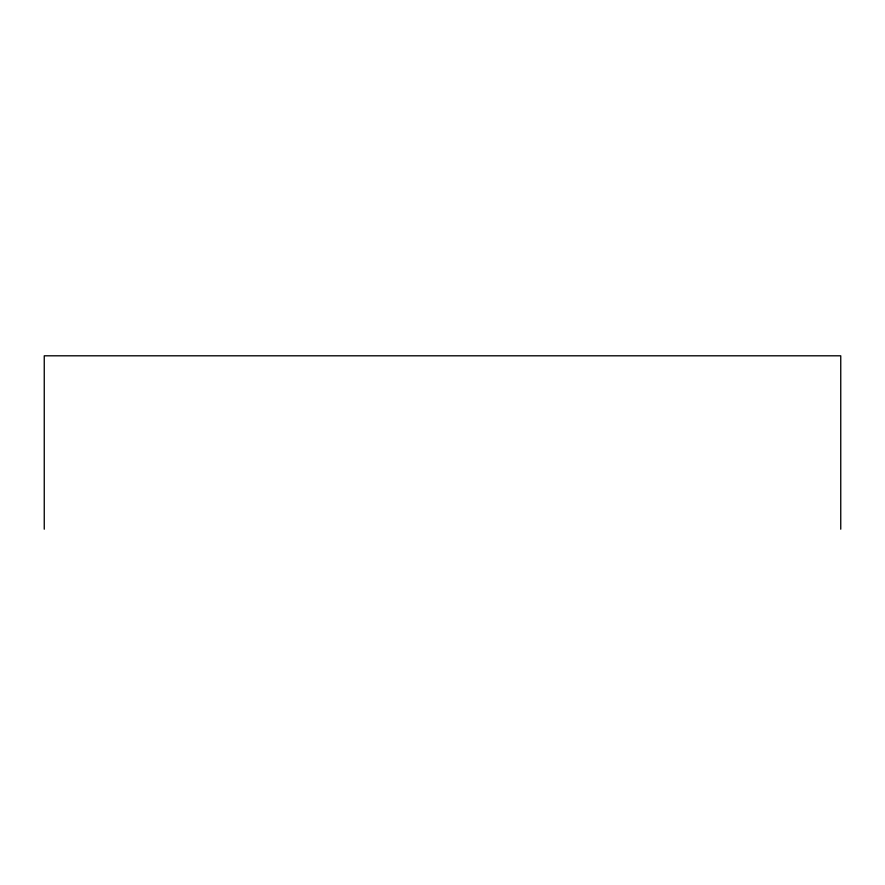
<?xml version="1.0" encoding="UTF-8"?>
<svg xmlns="http://www.w3.org/2000/svg" width="885" height="885" viewBox="0 0 885 885"><rect width="100%" height="100%" fill="white"/><g stroke="black" fill="none" stroke-linecap="round" stroke-linejoin="round"><path stroke-width="1.33" d="M840.75 529.197L840.75 355.803L44.25 355.803L44.25 529.197"/></g></svg>
